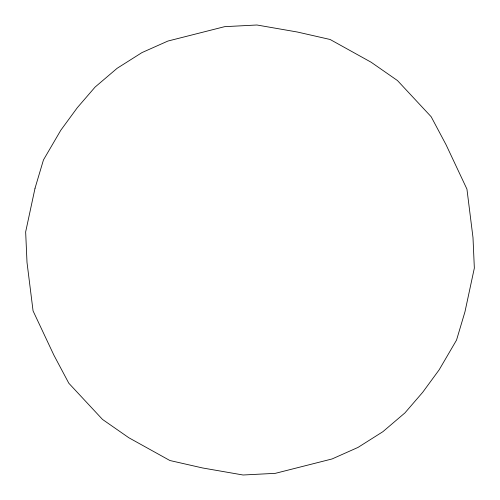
<?xml version="1.0" encoding="UTF-8"?>
<svg xmlns="http://www.w3.org/2000/svg" width="500" height="500" viewBox="0 0 500 500"><rect width="100%" height="100%" fill="white"/><g stroke="black" fill="none" stroke-linecap="round" stroke-linejoin="round"><path stroke-width="0.75" d="M35.038 188.2L25.656 231.912L27.006 262.419L33.062 310.881L53.906 355.194L68.831 383.256L102.525 419.444L128.869 437.769L169.894 460.519L202.594 467.969L243.075 475L275.369 473.331L332.1 458.944L358.019 447.413L382.856 431.712L404.913 412.919L422.688 392.312L439.169 369.806L456.538 340.081L464.963 311.8L474.344 268.087L472.994 237.581L466.938 189.119L446.094 144.806L431.169 116.744L397.475 80.556L371.131 62.231L330.106 39.481L297.406 32.031L256.925 25L224.631 26.669L167.9 41.056L141.981 52.587L117.144 68.288L95.087 87.081L77.312 107.688L60.831 130.194L43.463 159.919L35.038 188.2"/></g></svg>
